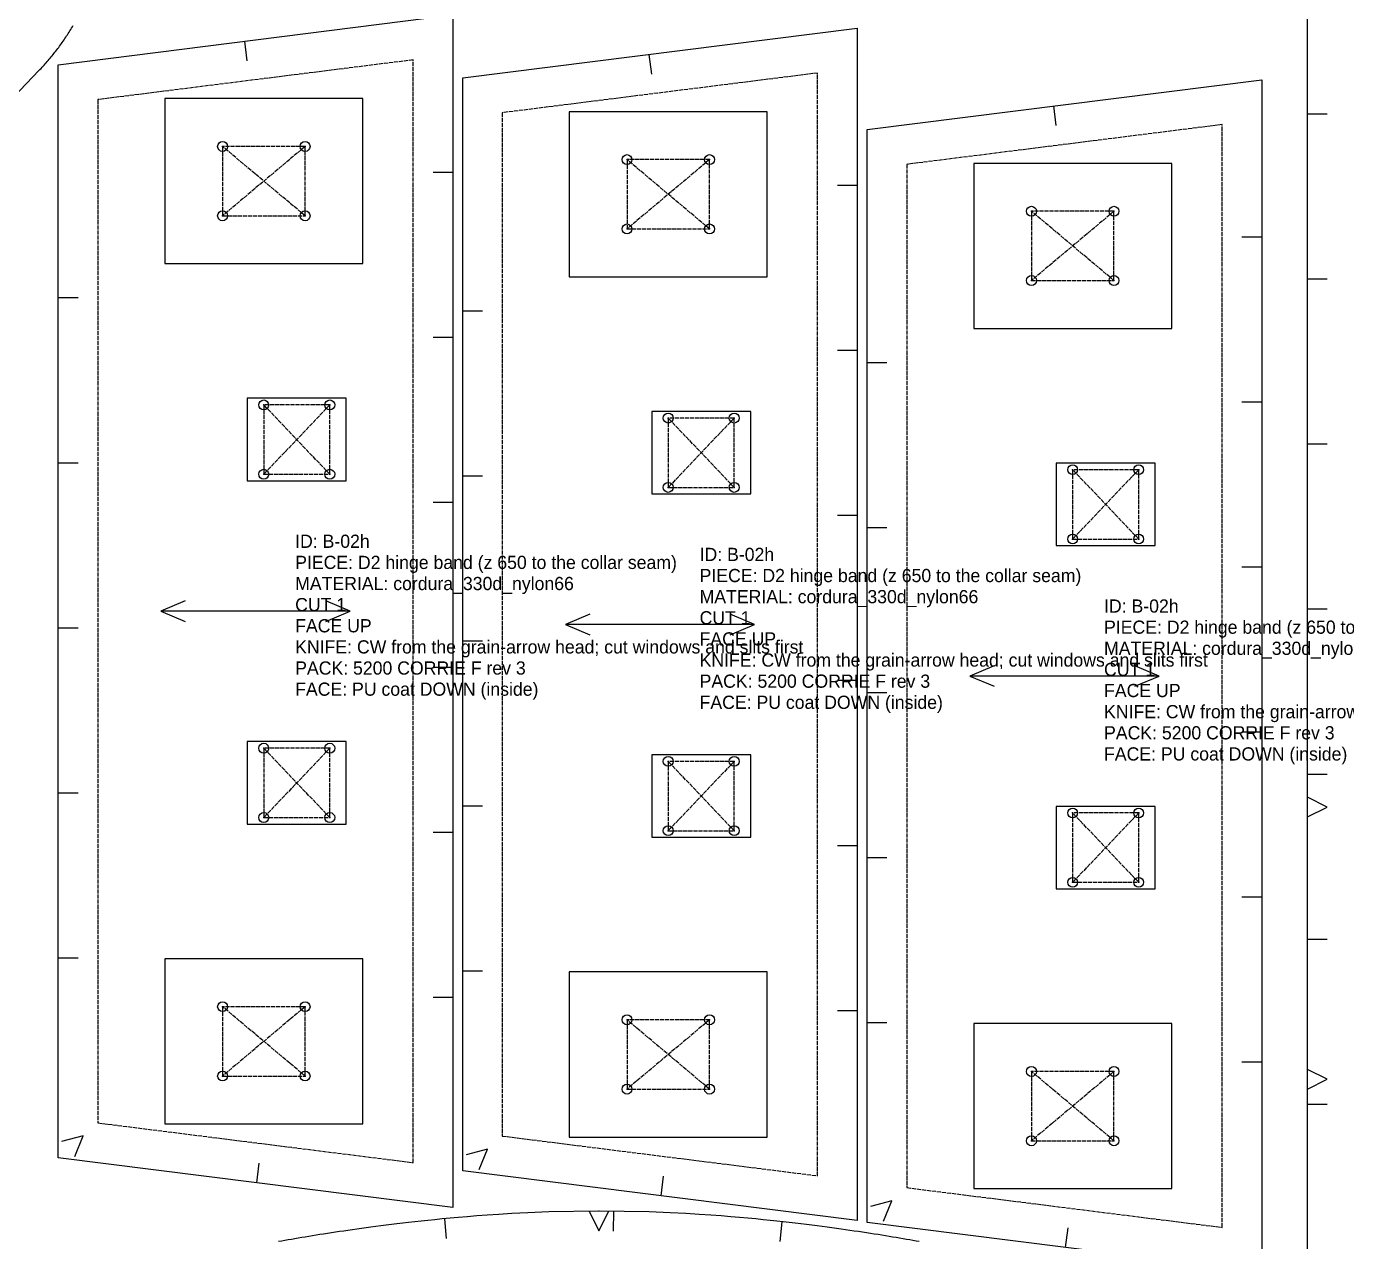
# Model space of a CAD drawing. Header units: millimetres. Extents: x 0 to 8058, y -22 to 1524.
# Drawn here: x 4970.7 to 5370.7, y 608 to 976.2 of the extents above; entities that cross this region are included whole.
import ezdxf

# ---------------------------------------------------------------- set-up
doc = ezdxf.new("R2010")
doc.units = ezdxf.units.MM
doc.linetypes.add('DASHED', pattern=[1.524, 1.27, -0.254])
for name, color, linetype in [('CUT', 7, 'Continuous'), ('DRILL', 4, 'Continuous'), ('GRAIN', 5, 'Continuous'), ('INTERNAL', 6, 'Continuous'), ('NOTCH', 1, 'Continuous'), ('SEW', 3, 'Continuous'), ('TEXT', 2, 'Continuous')]:
    doc.layers.add(name, color=color, linetype=linetype)

msp = doc.modelspace()

# ---------------------------------------------------------------- linework, layer by layer
at = {"layer": 'CUT'}
for points in [[(5358.79, 1111.69), (5452.79, 1111.69), (5452.79, 38), (5358.79, 38)], [(5099.88, 618.36), (4980.34, 633.42), (4980.34, 964.59), (5099.88, 979.65)], [(5222.42, 614.39), (5102.88, 629.44), (5102.88, 960.61), (5222.42, 975.67)], [(5344.96, 598.75), (5225.42, 613.81), (5225.42, 944.98), (5344.96, 960.04)]]:
    msp.add_lwpolyline(points, close=True, dxfattribs=at)
for points in [[(4966.85, 954.88), (4974.47, 962.78), (4974.79, 963.11), (4975.11, 963.45), (4975.42, 963.79), (4975.74, 964.13), (4976.05, 964.47), (4976.36, 964.81), (4976.66, 965.16), (4976.97, 965.51), (4977.27, 965.86), (4977.57, 966.21), (4977.87, 966.56), (4978.16, 966.92), (4978.46, 967.28), (4978.75, 967.64), (4979.04, 968), (4979.33, 968.36), (4979.61, 968.73), (4979.89, 969.1), (4980.18, 969.47), (4980.46, 969.84), (4980.73, 970.21), (4981.01, 970.59), (4981.28, 970.96), (4981.55, 971.34), (4981.82, 971.73), (4982.08, 972.11), (4982.35, 972.5), (4982.61, 972.89), (4982.87, 973.28), (4983.13, 973.67), (4983.38, 974.06), (4983.64, 974.46), (4983.89, 974.86), (4984.14, 975.26), (4984.38, 975.66), (4984.63, 976.07), (4984.87, 976.48)], [(5241.22, 608.04), (5240.26, 608.21), (5239.28, 608.38), (5238.3, 608.56), (5237.3, 608.73), (5236.28, 608.91), (5235.25, 609.08), (5234.21, 609.26), (5233.14, 609.43), (5232.07, 609.61), (5230.97, 609.79), (5229.86, 609.97), (5228.73, 610.15), (5227.57, 610.33), (5226.4, 610.51), (5225.21, 610.69), (5223.99, 610.88), (5222.75, 611.06), (5221.48, 611.25), (5220.19, 611.44), (5218.87, 611.63), (5217.51, 611.82), (5216.13, 612.01), (5214.71, 612.2), (5213.26, 612.4), (5211.77, 612.6), (5210.24, 612.79), (5208.66, 613), (5207.03, 613.2), (5205.36, 613.4), (5203.62, 613.61), (5201.82, 613.82), (5199.96, 614.03), (5198.02, 614.24), (5195.99, 614.46), (5193.87, 614.68), (5191.64, 614.9), (5189.28, 615.12), (5186.77, 615.35), (5184.09, 615.58), (5181.2, 615.81), (5178.04, 616.05), (5174.52, 616.29), (5170.5, 616.53), (5165.7, 616.78), (5159.37, 617.04), (5144.26, 617.29), (5144.06, 617.29), (5128.94, 617.04), (5122.61, 616.78), (5117.81, 616.53), (5113.8, 616.29), (5110.28, 616.05), (5107.11, 615.81), (5104.22, 615.58), (5101.54, 615.35), (5099.03, 615.12), (5096.68, 614.9), (5094.44, 614.68), (5092.32, 614.46), (5090.29, 614.24), (5088.35, 614.03), (5086.49, 613.82), (5084.69, 613.61), (5082.96, 613.4), (5081.28, 613.2), (5079.65, 613), (5078.08, 612.79), (5076.54, 612.6), (5075.05, 612.4), (5073.6, 612.2), (5072.18, 612.01), (5070.8, 611.82), (5069.45, 611.63), (5068.12, 611.44), (5066.83, 611.25), (5065.56, 611.06), (5064.32, 610.88), (5063.11, 610.69), (5061.91, 610.51), (5060.74, 610.33), (5059.59, 610.15), (5058.45, 609.97), (5057.34, 609.79), (5056.25, 609.61), (5055.17, 609.43), (5054.11, 609.26), (5053.06, 609.08), (5052.03, 608.91), (5051.02, 608.73), (5050.01, 608.56), (5049.03, 608.38), (5048.05, 608.21), (5047.09, 608.04)]]:
    msp.add_lwpolyline(points, dxfattribs=at)
at = {"layer": 'DRILL'}
for centre in [(5030.12, 939.81), (5055.12, 939.81), (5152.66, 935.83), (5177.66, 935.83), (5030.12, 918.81), (5055.12, 918.81), (5275.2, 920.19), (5300.2, 920.19), (5152.66, 914.83), (5177.66, 914.83), (5275.2, 899.19), (5300.2, 899.19), (5042.6, 861.51), (5062.6, 861.51), (5165.14, 857.53), (5185.14, 857.53), (5042.6, 840.51), (5062.6, 840.51), (5287.68, 841.89), (5307.68, 841.89), (5165.14, 836.53), (5185.14, 836.53), (5287.68, 820.89), (5307.68, 820.89), (5042.6, 757.51), (5062.6, 757.51), (5165.14, 753.53), (5185.14, 753.53), (5042.6, 736.51), (5062.6, 736.51), (5287.68, 737.89), (5307.68, 737.89), (5165.14, 732.53), (5185.14, 732.53), (5287.68, 716.89), (5307.68, 716.89), (5030.12, 679.21), (5055.12, 679.21), (5152.66, 675.23), (5177.66, 675.23), (5275.2, 659.59), (5300.2, 659.59), (5030.12, 658.21), (5055.12, 658.21), (5152.66, 654.23), (5177.66, 654.23), (5275.2, 638.59), (5300.2, 638.59)]:
    msp.add_circle(centre, 1.5, dxfattribs=at)
for p in [(5030.12, 939.81), (5055.12, 939.81), (5152.66, 935.83), (5177.66, 935.83), (5275.2, 920.19), (5300.2, 920.19), (5030.12, 918.81), (5055.12, 918.81), (5152.66, 914.83), (5177.66, 914.83), (5275.2, 899.19), (5300.2, 899.19), (5042.6, 861.51), (5062.6, 861.51), (5165.14, 857.53), (5185.14, 857.53), (5042.6, 840.51), (5062.6, 840.51), (5287.68, 841.89), (5307.68, 841.89), (5165.14, 836.53), (5185.14, 836.53), (5287.68, 820.89), (5307.68, 820.89), (5042.6, 757.51), (5062.6, 757.51), (5165.14, 753.53), (5185.14, 753.53), (5042.6, 736.51), (5062.6, 736.51), (5287.68, 737.89), (5307.68, 737.89), (5165.14, 732.53), (5185.14, 732.53), (5287.68, 716.89), (5307.68, 716.89), (5030.12, 679.21), (5055.12, 679.21), (5152.66, 675.23), (5177.66, 675.23), (5030.12, 658.21), (5055.12, 658.21), (5275.2, 659.59), (5300.2, 659.59), (5152.66, 654.23), (5177.66, 654.23), (5275.2, 638.59), (5300.2, 638.59)]:
    msp.add_point(p, dxfattribs=at)
at = {"layer": 'GRAIN'}
for points in [[(5018.82, 802.12), (5011.45, 799.01), (5018.82, 795.89)], [(5061.4, 795.89), (5068.77, 799.01), (5061.4, 802.12)], [(5068.77, 799.01), (5011.45, 799.01)], [(5141.36, 798.14), (5133.99, 795.03), (5141.36, 791.91)], [(5183.94, 791.91), (5191.31, 795.03), (5183.94, 798.14)], [(5191.31, 795.03), (5133.99, 795.03)], [(5263.9, 782.51), (5256.53, 779.39), (5263.9, 776.28)], [(5306.48, 776.28), (5313.85, 779.39), (5306.48, 782.51)], [(5313.85, 779.39), (5256.53, 779.39)]]:
    msp.add_lwpolyline(points, dxfattribs=at)
at = {"layer": 'INTERNAL', "linetype": 'CONTINUOUS'}
for points in [[(5072.62, 904.31), (5072.62, 954.31), (5012.62, 954.31), (5012.62, 904.31)], [(5195.16, 900.33), (5195.16, 950.33), (5135.16, 950.33), (5135.16, 900.33)], [(5317.7, 884.69), (5317.7, 934.69), (5257.7, 934.69), (5257.7, 884.69)], [(5067.6, 838.51), (5067.6, 863.51), (5037.6, 863.51), (5037.6, 838.51)], [(5190.14, 834.53), (5190.14, 859.53), (5160.14, 859.53), (5160.14, 834.53)], [(5312.68, 818.89), (5312.68, 843.89), (5282.68, 843.89), (5282.68, 818.89)], [(5067.6, 734.51), (5067.6, 759.51), (5037.6, 759.51), (5037.6, 734.51)], [(5190.14, 730.53), (5190.14, 755.53), (5160.14, 755.53), (5160.14, 730.53)], [(5312.68, 714.89), (5312.68, 739.89), (5282.68, 739.89), (5282.68, 714.89)], [(5072.62, 643.71), (5072.62, 693.71), (5012.62, 693.71), (5012.62, 643.71)], [(5195.16, 639.73), (5195.16, 689.73), (5135.16, 689.73), (5135.16, 639.73)], [(5317.7, 624.09), (5317.7, 674.09), (5257.7, 674.09), (5257.7, 624.09)]]:
    msp.add_lwpolyline(points, close=True, dxfattribs=at)
at = {"layer": 'NOTCH'}
for points in [[(5036.77, 971.7), (5037.52, 965.74)], [(5159.31, 967.72), (5160.06, 961.76)], [(5281.85, 952.09), (5282.6, 946.13)], [(5358.79, 949.69), (5364.79, 949.69)], [(5099.88, 931.97), (5093.88, 931.97)], [(5222.42, 927.99), (5216.42, 927.99)], [(5344.96, 912.36), (5338.96, 912.36)], [(5358.79, 899.69), (5364.79, 899.69)], [(4980.34, 894.01), (4986.34, 894.01)], [(5102.88, 890.03), (5108.88, 890.03)], [(5099.88, 881.97), (5093.88, 881.97)], [(5222.42, 877.99), (5216.42, 877.99)], [(5225.42, 874.39), (5231.42, 874.39)], [(5344.96, 862.36), (5338.96, 862.36)], [(5358.79, 849.69), (5364.79, 849.69)], [(4980.34, 844.01), (4986.34, 844.01)], [(5102.88, 840.03), (5108.88, 840.03)], [(5099.88, 831.97), (5093.88, 831.97)], [(5222.42, 827.99), (5216.42, 827.99)], [(5225.42, 824.39), (5231.42, 824.39)], [(5344.96, 812.36), (5338.96, 812.36)], [(5358.79, 799.69), (5364.79, 799.69)], [(4980.34, 794.01), (4986.34, 794.01)], [(5102.88, 790.03), (5108.88, 790.03)], [(5099.88, 781.97), (5093.88, 781.97)], [(5222.42, 777.99), (5216.42, 777.99)], [(5225.42, 774.39), (5231.42, 774.39)], [(5344.96, 762.36), (5338.96, 762.36)], [(5358.79, 749.69), (5364.79, 749.69)], [(4980.34, 744.01), (4986.34, 744.01)], [(5102.88, 740.03), (5108.88, 740.03)], [(5358.79, 736.69), (5364.79, 739.69), (5358.79, 742.69)], [(5099.88, 731.97), (5093.88, 731.97)], [(5222.42, 727.99), (5216.42, 727.99)], [(5225.42, 724.39), (5231.42, 724.39)], [(5344.96, 712.36), (5338.96, 712.36)], [(5358.79, 699.69), (5364.79, 699.69)], [(4980.34, 694.01), (4986.34, 694.01)], [(5102.88, 690.03), (5108.88, 690.03)], [(5099.88, 681.97), (5093.88, 681.97)], [(5222.42, 677.99), (5216.42, 677.99)], [(5225.42, 674.39), (5231.42, 674.39)], [(5344.96, 662.36), (5338.96, 662.36)], [(5358.79, 654.22), (5364.79, 657.22), (5358.79, 660.22)], [(5358.79, 649.69), (5364.79, 649.69)], [(4985.32, 633.82), (4987.84, 640.04), (4981.36, 638.32)], [(5107.86, 629.84), (5110.38, 636.06), (5103.9, 634.34)], [(5040.45, 625.85), (5041.2, 631.8)], [(5162.99, 621.87), (5163.74, 627.82)], [(5230.4, 614.21), (5232.92, 620.43), (5226.44, 618.71)], [(5141.15, 617.29), (5144.15, 611.29), (5147.15, 617.29)], [(5148.58, 617.22), (5148.48, 611.22)], [(5097.32, 614.96), (5097.89, 608.99)], [(5199.58, 614.07), (5198.92, 608.11)], [(5285.53, 606.24), (5286.28, 612.19)]]:
    msp.add_lwpolyline(points, dxfattribs=at)
at = {"layer": 'SEW', "linetype": 'DASHED'}
for points in [[(5087.88, 631.97), (5087.88, 966.04), (4992.34, 954.01), (4992.34, 644.01)], [(5210.42, 627.99), (5210.42, 962.06), (5114.88, 950.03), (5114.88, 640.03)], [(5332.96, 612.36), (5332.96, 946.43), (5237.42, 934.39), (5237.42, 624.39)], [(5055.12, 918.81), (5055.12, 939.81), (5030.12, 939.81), (5030.12, 918.81)], [(5177.66, 914.83), (5177.66, 935.83), (5152.66, 935.83), (5152.66, 914.83)], [(5300.2, 899.19), (5300.2, 920.19), (5275.2, 920.19), (5275.2, 899.19)], [(5062.6, 840.51), (5062.6, 861.51), (5042.6, 861.51), (5042.6, 840.51)], [(5185.14, 836.53), (5185.14, 857.53), (5165.14, 857.53), (5165.14, 836.53)], [(5307.68, 820.89), (5307.68, 841.89), (5287.68, 841.89), (5287.68, 820.89)], [(5062.6, 736.51), (5062.6, 757.51), (5042.6, 757.51), (5042.6, 736.51)], [(5185.14, 732.53), (5185.14, 753.53), (5165.14, 753.53), (5165.14, 732.53)], [(5307.68, 716.89), (5307.68, 737.89), (5287.68, 737.89), (5287.68, 716.89)], [(5055.12, 658.21), (5055.12, 679.21), (5030.12, 679.21), (5030.12, 658.21)], [(5177.66, 654.23), (5177.66, 675.23), (5152.66, 675.23), (5152.66, 654.23)], [(5300.2, 638.59), (5300.2, 659.59), (5275.2, 659.59), (5275.2, 638.59)]]:
    msp.add_lwpolyline(points, close=True, dxfattribs=at)
for points in [[(5055.12, 918.81), (5030.12, 939.81)], [(5055.12, 939.81), (5030.12, 918.81)], [(5177.66, 914.83), (5152.66, 935.83)], [(5177.66, 935.83), (5152.66, 914.83)], [(5300.2, 899.19), (5275.2, 920.19)], [(5300.2, 920.19), (5275.2, 899.19)], [(5062.6, 840.51), (5042.6, 861.51)], [(5062.6, 861.51), (5042.6, 840.51)], [(5185.14, 836.53), (5165.14, 857.53)], [(5185.14, 857.53), (5165.14, 836.53)], [(5307.68, 820.89), (5287.68, 841.89)], [(5307.68, 841.89), (5287.68, 820.89)], [(5062.6, 736.51), (5042.6, 757.51)], [(5062.6, 757.51), (5042.6, 736.51)], [(5185.14, 732.53), (5165.14, 753.53)], [(5185.14, 753.53), (5165.14, 732.53)], [(5307.68, 716.89), (5287.68, 737.89)], [(5307.68, 737.89), (5287.68, 716.89)], [(5055.12, 658.21), (5030.12, 679.21)], [(5055.12, 679.21), (5030.12, 658.21)], [(5177.66, 654.23), (5152.66, 675.23)], [(5177.66, 675.23), (5152.66, 654.23)], [(5300.2, 638.59), (5275.2, 659.59)], [(5300.2, 659.59), (5275.2, 638.59)]]:
    msp.add_lwpolyline(points, dxfattribs=at)

# ---------------------------------------------------------------- texts
at = {"layer": 'TEXT'}
for s, p in [('ID: B-02h', (5052.11, 818.21)), ('PIECE: D2 hinge band (z 650 to the collar seam)', (5052.11, 811.81)), ('ID: B-02h', (5174.65, 814.23)), ('PIECE: D2 hinge band (z 650 to the collar seam)', (5174.65, 807.83)), ('MATERIAL: cordura_330d_nylon66', (5052.11, 805.41)), ('MATERIAL: cordura_330d_nylon66', (5174.65, 801.43)), ('CUT 1', (5052.11, 799.01)), ('ID: B-02h', (5297.19, 798.59)), ('FACE UP', (5052.11, 792.61)), ('CUT 1', (5174.65, 795.03)), ('PIECE: D2 hinge band (z 650 to the collar seam)', (5297.19, 792.19)), ('FACE UP', (5174.65, 788.63)), ('KNIFE: CW from the grain-arrow head; cut windows and slits first', (5052.11, 786.21)), ('MATERIAL: cordura_330d_nylon66', (5297.19, 785.79)), ('KNIFE: CW from the grain-arrow head; cut windows and slits first', (5174.65, 782.23)), ('PACK: 5200 CORRIE F rev 3', (5052.11, 779.81)), ('CUT 1', (5297.19, 779.39)), ('FACE: PU coat DOWN (inside)', (5052.11, 773.41)), ('PACK: 5200 CORRIE F rev 3', (5174.65, 775.83)), ('FACE UP', (5297.19, 772.99)), ('FACE: PU coat DOWN (inside)', (5174.65, 769.43)), ('KNIFE: CW from the grain-arrow head; cut windows and slits first', (5297.19, 766.59)), ('PACK: 5200 CORRIE F rev 3', (5297.19, 760.19)), ('FACE: PU coat DOWN (inside)', (5297.19, 753.79))]:
    msp.add_text(s, height=4, dxfattribs=at).set_placement(p)

doc.saveas('drawing.dxf')
